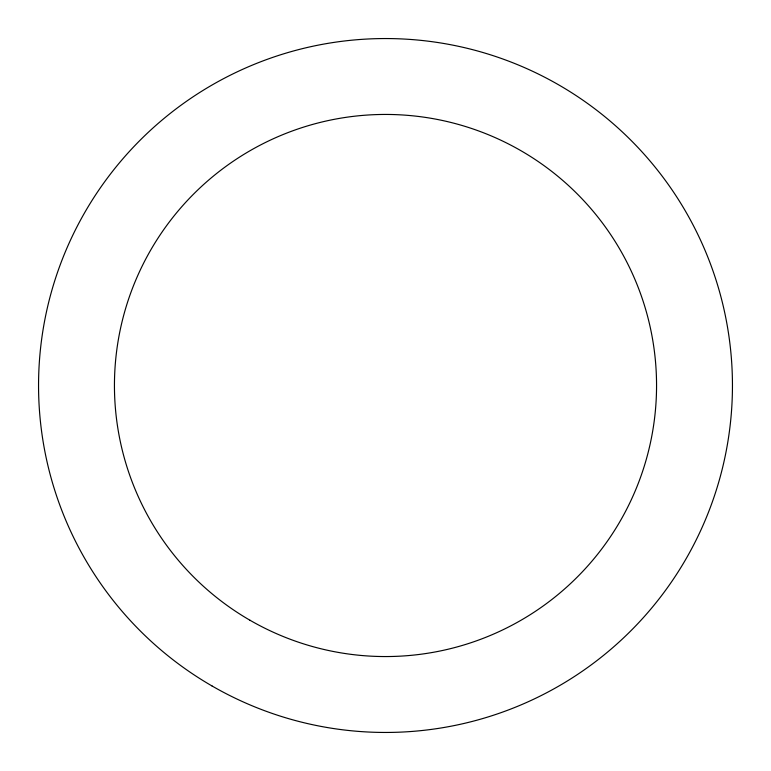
<?xml version="1.0" encoding="UTF-8"?>
<svg xmlns="http://www.w3.org/2000/svg" width="771" height="771" viewBox="0 0 771 771"><rect width="100%" height="100%" fill="white"/><g stroke="black" fill="none" stroke-linecap="round" stroke-linejoin="round"><path stroke-width="1.16" d="M212.025 685.968A346.95 346.95 0 0 0 732.45 385.5A346.95 346.95 0 0 0 212.025 85.032A346.95 346.95 0 0 0 212.025 685.968M249.977 620.241A271.055 271.055 0 0 0 656.555 385.5A271.055 271.055 0 0 0 249.968 150.759A271.055 271.055 0 0 0 249.977 620.241"/></g></svg>
